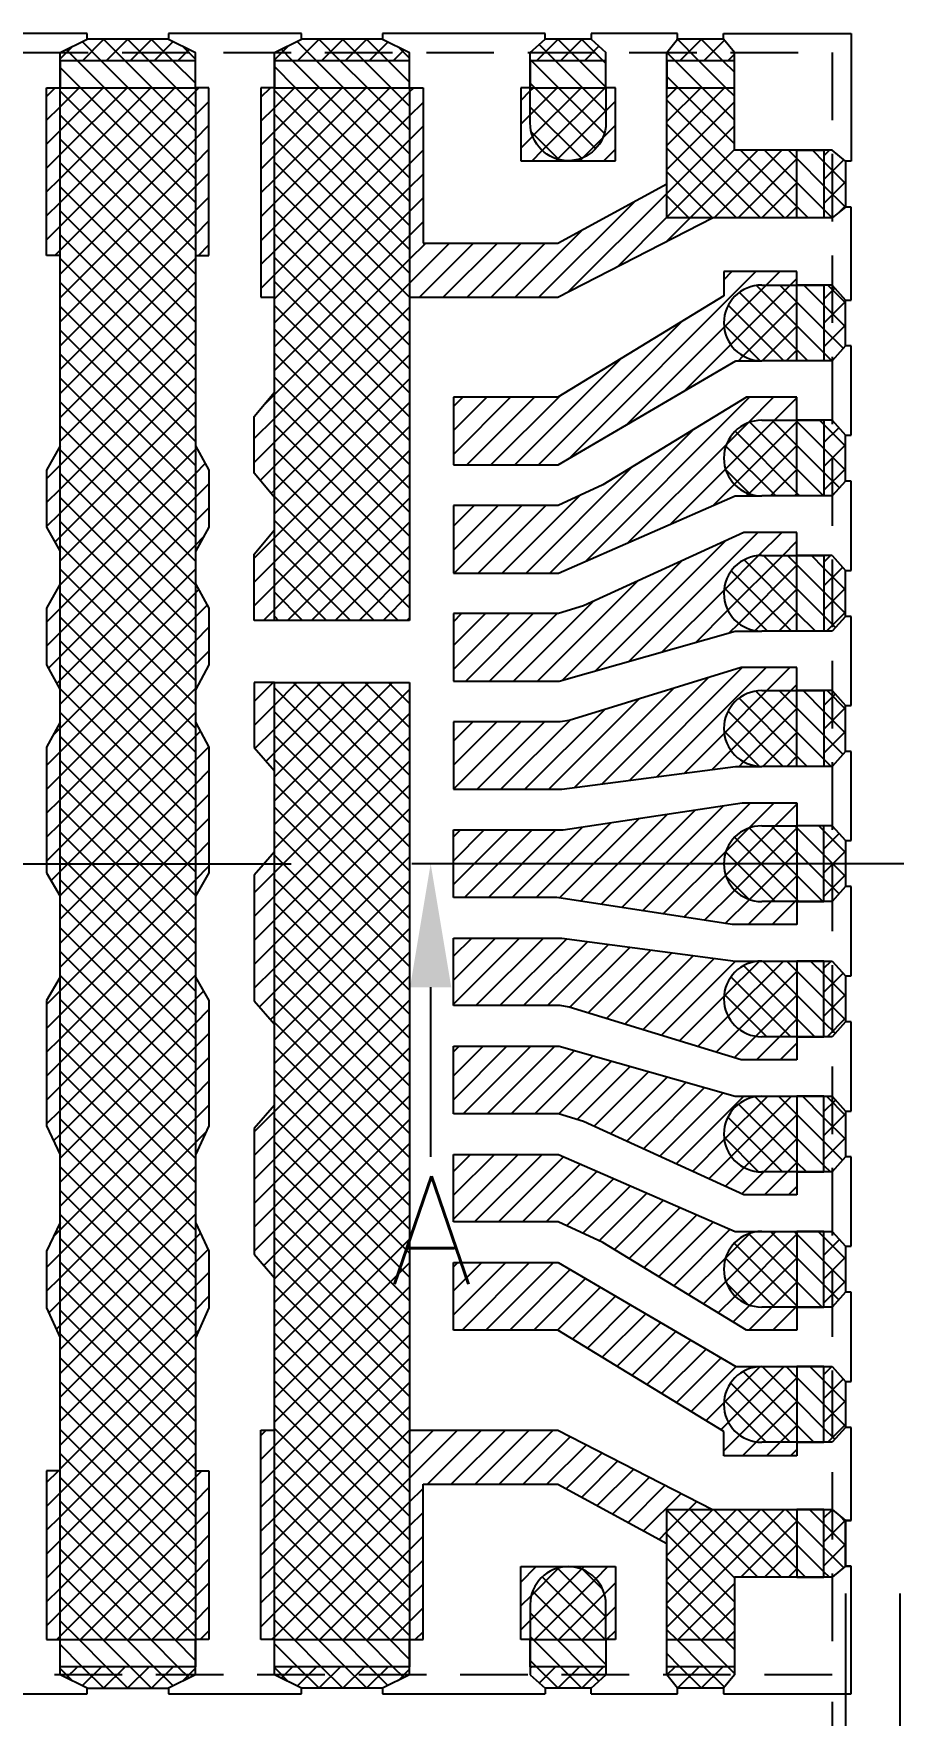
# Model space of a CAD drawing. Extents: x 227 to 481, y -322 to -150.
# Drawn here: x 272.04 to 287.93, y -255.01 to -223.91 of the extents above; entities that cross this region are included whole.
import ezdxf

# ---------------------------------------------------------------- set-up
doc = ezdxf.new("R2010")
doc.units = 0
doc.header["$LTSCALE"] = 5
doc.header["$MEASUREMENT"] = 0
doc.linetypes.add('CENTER', pattern=[2, 1.25, -0.25, 0.25, -0.25])
doc.linetypes.add('HIDDEN', pattern=[0.375, 0.25, -0.125])
doc.layers.get('0').update_dxf_attribs({"linetype": 'CONTINUOUS'})
doc.layers.get('DEFPOINTS').update_dxf_attribs({"linetype": 'CONTINUOUS'})
for name, color, linetype in [('CENTER', 1, 'CENTER'), ('DIM', 3, 'CONTINUOUS'), ('Full-metal', 254, 'CONTINUOUS'), ('HIDDEN', 6, 'HIDDEN'), ('Layer1', 4, 'CONTINUOUS'), ('SECTION', 6, 'CONTINUOUS')]:
    doc.layers.add(name, color=color, linetype=linetype)
doc.styles.add('ROMANS', font='romans.shx', dxfattribs={"height": 2})
doc.dimstyles.new('FRAME', dxfattribs={"dimscale": 25, "dimtxt": 0.08, "dimasz": 0.09, "dimexe": 0.04, "dimexo": 0.02, "dimgap": 0.04, "dimtad": 0, "dimdec": 3, "dimlfac": 0.2, "dimzin": 0, "dimdsep": 46, "dimtxsty": 'ROMANS', "dimcen": 0.04, "dimadec": 0, "dimazin": 0, "dimtfac": 1, "dimtdec": 4, "dimtofl": 0, "dimtmove": 2, "dimatfit": 3, "dimfxl": 1, "dimtolj": 1, "dimtzin": 0, "dimarcsym": 0})
pattern_1 = [(135, (265.59982, -132.7576), (-0.2209709, -0.2209709), [])]
pattern_2 = [(135, (265.59982, -132.7576), (-0.2209709, -0.2209709), []), (225, (265.59982, -132.7576), (0.2209709, -0.2209709), [])]

# ---------------------------------------------------------------- blocks, each defined once
blk = doc.blocks.new('*D11')
at = {"layer": 'DEFPOINTS', "color": 0, "transparency": 16777216}
for p in [(481.51, 189.961), (483.01, 189.961), (481.51, 160.494)]:
    blk.add_point(p, dxfattribs=at)
at = {"layer": 'DIM', "color": 0, "lineweight": -2, "transparency": 16777216}
for p, q in [((481.51, 189.461), (481.51, 159.494)), ((483.01, 189.461), (483.01, 159.494)), ((479.26, 160.494), (477.01, 160.494)), ((485.26, 160.494), (487.51, 160.494))]:
    blk.add_line(p, q, dxfattribs=at)
at = {"layer": 'DIM', "color": 0, "transparency": 16777216}
for points in [[(479.26, 160.869), (479.26, 160.119), (481.51, 160.494)], [(485.26, 160.869), (485.26, 160.119), (483.01, 160.494)]]:
    blk.add_solid(points, dxfattribs=at)
at = {"layer": 'DIM', "color": 0, "transparency": 16777216, "insert": (468.449, 160.269), "char_height": 2, "attachment_point": 5, "style": 'ROMANS'}
blk.add_mtext('\\A1;0.300(SAW)', dxfattribs=at)
blk = doc.blocks.new('*D12')
at = {"layer": 'DEFPOINTS', "color": 0, "transparency": 16777216}
for p in [(481.76, 191.968), (482.76, 191.968), (481.76, 165.68)]:
    blk.add_point(p, dxfattribs=at)
at = {"layer": 'DIM', "color": 0, "lineweight": -2, "transparency": 16777216}
for p, q in [((481.76, 191.468), (481.76, 164.68)), ((482.76, 191.468), (482.76, 164.68)), ((479.51, 165.68), (477.26, 165.68)), ((485.01, 165.68), (487.26, 165.68))]:
    blk.add_line(p, q, dxfattribs=at)
at = {"layer": 'DIM', "color": 0, "transparency": 16777216}
for points in [[(479.51, 166.055), (479.51, 165.305), (481.76, 165.68)], [(485.01, 166.055), (485.01, 165.305), (482.76, 165.68)]]:
    blk.add_solid(points, dxfattribs=at)
at = {"layer": 'DIM', "color": 0, "transparency": 16777216, "insert": (472.138, 165.68), "char_height": 2, "attachment_point": 5, "style": 'ROMANS'}
blk.add_mtext('\\A1;0.200', dxfattribs=at)

msp = doc.modelspace()

# ---------------------------------------------------------------- hatches: boundary and pattern name
at = {"layer": 'Full-metal'}
h = msp.add_hatch(dxfattribs=at)
h.set_pattern_fill('ANSI37', color=256, scale=2.5, angle=90, style=0)
h.set_pattern_definition(pattern_2)
h.paths.add_polyline_path([(278.9881, -254.1142), (276.4881, -254.1142), (276.4881, -254.2642), (278.9881, -254.2642)], flags=17)
h.paths.add_polyline_path([(275.0281, -254.1142), (272.5281, -254.1142), (272.5281, -254.2642), (275.0281, -254.2642)], flags=16)
h.paths.add_polyline_path([(276.4881, -224.9142), (278.9881, -224.9142), (278.9881, -234.7642), (276.4881, -234.7642)])
h.paths.add_polyline_path([(276.4881, -224.2644), (276.4884, -224.2642), (278.9881, -224.2642), (278.9881, -224.4142), (276.4881, -224.4142)])
h.paths.add_polyline_path([(276.9881, -224.0142), (278.4881, -224.0142), (278.9881, -224.2642), (276.4884, -224.2642)])
h.paths.add_polyline_path([(273.0281, -224.0142), (274.5281, -224.0142), (275.0281, -224.2642), (272.5284, -224.2642)])
h.paths.add_polyline_path([(272.5281, -224.2644), (272.5284, -224.2642), (275.0281, -224.2642), (275.0281, -224.4142), (272.5281, -224.4142)])
h.paths.add_polyline_path([(276.4881, -254.2642), (278.9881, -254.2642), (278.4881, -254.5142), (276.9881, -254.5142)])
h.paths.add_polyline_path([(276.4881, -254.1142), (278.9881, -254.1142), (278.9881, -254.2642), (276.4881, -254.2642)], flags=17)
h.paths.add_polyline_path([(272.5281, -254.1142), (275.0281, -254.1142), (275.0281, -254.2642), (272.5281, -254.2642)], flags=17)
h.paths.add_polyline_path([(272.5281, -254.2642), (275.0281, -254.2642), (274.5281, -254.5142), (273.0281, -254.5142)])
h.paths.add_polyline_path([(272.5281, -253.6142), (275.0281, -253.6142), (275.0281, -224.9142), (272.5281, -224.9142)])
h.paths.add_polyline_path([(275.0281, -254.1142), (272.5281, -254.1142), (272.5281, -254.2642), (275.0281, -254.2642)])
h.paths.add_polyline_path([(276.4881, -253.6142), (278.9881, -253.6142), (278.9881, -235.9142), (276.4881, -235.9142)])
h.paths.add_polyline_path([(278.9881, -254.1142), (276.4881, -254.1142), (276.4881, -254.2642), (278.9881, -254.2642)])
h = msp.add_hatch(dxfattribs=at)
h.set_pattern_fill('ANSI37', color=256, scale=2.5, angle=90, style=0)
h.set_pattern_definition(pattern_2)
h.paths.add_polyline_path([(282.6181, -252.9642), (282.6181, -253.6142), (281.2181, -253.6142), (281.2181, -252.9642, -1)])
h.paths.add_polyline_path([(281.2181, -254.1142), (282.6181, -254.1142), (282.6181, -254.2642), (281.2181, -254.2642)])
h.paths.add_polyline_path([(281.2181, -254.2642), (282.6181, -254.2642), (282.3431, -254.5142), (281.4931, -254.5142)])
h.paths.add_polyline_path([(283.7431, -224.2642), (284.9931, -224.2642), (284.9931, -224.4142), (283.7431, -224.4142)])
h.paths.add_polyline_path([(283.9417, -224.0142), (284.7917, -224.0142), (284.9931, -224.2642), (283.7431, -224.2642)])
h.paths.add_polyline_path([(281.4931, -224.0142), (282.3431, -224.0142), (282.6181, -224.2642), (281.2181, -224.2642)])
h.paths.add_polyline_path([(281.2181, -224.2642), (282.6181, -224.2642), (282.6181, -224.4142), (281.2181, -224.4142)])
h.paths.add_polyline_path([(281.2181, -224.9142), (282.6181, -224.9142), (282.6181, -225.5642, -1), (281.2181, -225.5642)])
h.paths.add_polyline_path([(286.7981, -251.2092), (287.0481, -251.4078), (287.0481, -252.2578), (286.7981, -252.4592)])
h.paths.add_polyline_path([(286.6481, -251.2092), (286.7981, -251.2092), (286.7981, -252.4592), (286.6481, -252.4592)])
h.paths.add_polyline_path([(283.7431, -251.2092), (286.1481, -251.2092), (286.1481, -252.4592), (284.9931, -252.4592), (284.9931, -253.6142), (283.7431, -253.6142)])
h.paths.add_polyline_path([(283.7431, -254.1142), (284.9931, -254.1142), (284.9931, -254.2642), (283.7431, -254.2642)])
h.paths.add_polyline_path([(283.7431, -254.2642), (284.9931, -254.2642), (284.7917, -254.5142), (283.9417, -254.5142)])
h.paths.add_polyline_path([(286.1481, -249.9642), (285.4981, -249.9642, -1), (285.4981, -248.5642), (286.1481, -248.5642)])
h.paths.add_polyline_path([(286.6481, -248.5642), (286.7981, -248.5642), (286.7981, -249.9642), (286.6481, -249.9642)])
h.paths.add_polyline_path([(286.7981, -248.5642), (287.0481, -248.8378), (287.0481, -249.6878), (286.7981, -249.9642)])
h.paths.add_polyline_path([(286.7981, -246.0642), (287.0481, -246.3378), (287.0481, -247.1878), (286.7981, -247.4642)])
h.paths.add_polyline_path([(286.1481, -247.4642), (285.4981, -247.4642, -1), (285.4981, -246.0642), (286.1481, -246.0642)])
h.paths.add_polyline_path([(286.6481, -246.0642), (286.7981, -246.0642), (286.7981, -247.4642), (286.6481, -247.4642)])
h.paths.add_polyline_path([(287.0481, -244.6878), (286.7981, -244.9642), (286.7981, -243.5642), (287.0481, -243.8378)])
h.paths.add_polyline_path([(286.6481, -243.5642), (286.7981, -243.5642), (286.7981, -244.9642), (286.6481, -244.9642)])
h.paths.add_polyline_path([(285.4981, -243.5642), (286.1481, -243.5642), (286.1481, -244.9642), (285.4981, -244.9642, -1)])
h.paths.add_polyline_path([(286.7981, -241.0642), (287.0481, -241.3378), (287.0481, -242.1878), (286.7981, -242.4642)])
h.paths.add_polyline_path([(286.6481, -241.0642), (286.7981, -241.0642), (286.7981, -242.4642), (286.6481, -242.4642)])
h.paths.add_polyline_path([(286.1481, -242.4642), (285.4981, -242.4642, -1), (285.4981, -241.0642), (286.1481, -241.0642)])
h.paths.add_polyline_path([(286.7981, -238.5642), (287.0481, -238.8378), (287.0481, -239.6878), (286.7981, -239.9642)])
h.paths.add_polyline_path([(286.6481, -238.5642), (286.7981, -238.5642), (286.7981, -239.9642), (286.6481, -239.9642)])
h.paths.add_polyline_path([(286.1481, -238.5642), (286.1481, -239.9642), (285.4981, -239.9642, -1), (285.4981, -238.5642)])
h.paths.add_polyline_path([(287.0481, -237.1907), (286.7981, -237.4642), (286.7981, -236.0642), (287.0481, -236.3407)])
h.paths.add_polyline_path([(286.6481, -236.0642), (286.7981, -236.0642), (286.7981, -237.4642), (286.6481, -237.4642)])
h.paths.add_polyline_path([(286.1481, -237.4642), (285.4981, -237.4642, -1), (285.4981, -236.0642), (286.1481, -236.0642)])
h.paths.add_polyline_path([(287.0481, -234.6907), (286.7981, -234.9642), (286.7981, -233.5642), (287.0481, -233.8407)])
h.paths.add_polyline_path([(286.6481, -233.5642), (286.7981, -233.5642), (286.7981, -234.9642), (286.6481, -234.9642)])
h.paths.add_polyline_path([(286.1481, -234.9642), (285.4981, -234.9642, -1), (285.4981, -233.5642), (286.1481, -233.5642)])
h.paths.add_polyline_path([(286.7981, -231.0642), (287.0481, -231.3407), (287.0481, -232.1907), (286.7981, -232.4642)])
h.paths.add_polyline_path([(286.7981, -232.4642), (286.6481, -232.4642), (286.6481, -231.0642), (286.7981, -231.0642)])
h.paths.add_polyline_path([(286.1481, -232.4642), (285.4981, -232.4642, -1), (285.4981, -231.0642), (286.1481, -231.0642)])
h.paths.add_polyline_path([(286.7981, -228.5642), (287.0481, -228.8407), (287.0481, -229.6907), (286.7981, -229.9642)])
h.paths.add_polyline_path([(286.7981, -229.9642), (286.6481, -229.9642), (286.6481, -228.5642), (286.7981, -228.5642)])
h.paths.add_polyline_path([(286.1481, -229.9642), (285.4981, -229.9642, -1), (285.4981, -228.5642), (286.1481, -228.5642)])
h.paths.add_polyline_path([(286.7981, -226.0692), (287.0481, -226.2707), (287.0481, -227.1207), (286.7981, -227.3192)])
h.paths.add_polyline_path([(286.6481, -226.0692), (286.7981, -226.0692), (286.7981, -227.3192), (286.6481, -227.3192)])
h.paths.add_polyline_path([(283.7431, -227.3192), (283.7431, -224.9142), (284.9931, -224.9142), (284.9931, -226.0692), (286.1481, -226.0692), (286.1481, -227.3192)])
at = {"layer": 'Layer1'}
h = msp.add_hatch(dxfattribs=at)
h.set_pattern_fill('ANSI31', color=256, scale=2.5, style=0)
h.set_pattern_definition([(45, (265.59982, -132.7576), (-0.2209709, 0.2209709), [])])
h.paths.add_polyline_path([(284.5896, -227.3192), (283.7431, -227.3192), (283.7431, -226.6914), (281.728, -227.7892), (279.2381, -227.7892), (279.2381, -224.9142), (278.9881, -224.9142), (278.9881, -228.7892), (281.728, -228.7892)])
h.paths.add_polyline_path([(279.7981, -230.6392), (281.728, -230.6392), (284.7981, -228.7632), (284.7981, -228.3142), (286.1481, -228.3142), (286.1481, -228.5642), (285.4981, -228.5642, 1), (285.4981, -229.9642), (285.0207, -229.9642), (281.7342, -231.8892), (279.7981, -231.8892)])
h.paths.add_polyline_path([(279.7981, -232.6392), (281.7329, -232.6392), (282.5589, -232.2515), (285.2152, -230.6392), (286.1481, -230.6392), (286.1481, -231.0642), (285.4981, -231.0642, 1), (285.4981, -232.4642), (285.0057, -232.4642), (281.7407, -233.8892), (279.7981, -233.8892)])
h.paths.add_polyline_path([(279.7981, -234.6392), (281.7426, -234.6392), (282.2052, -234.4981), (285.1687, -233.1392), (286.1481, -233.1392), (286.1481, -233.5642), (285.4981, -233.5642, 1), (285.4981, -234.9642), (285.0073, -234.9642), (281.7552, -235.8892), (279.7981, -235.8892)])
h.paths.add_polyline_path([(279.7981, -236.6392), (281.7717, -236.6392), (281.938, -236.6138), (285.1187, -235.6392), (286.1481, -235.6392), (286.1481, -236.0642), (285.4981, -236.0642, 1), (285.4981, -237.4642), (285.0126, -237.4642), (281.8037, -237.8892), (279.7981, -237.8892)])
h.paths.add_polyline_path([(279.7981, -238.6392), (281.8289, -238.6392), (285.1336, -238.1392), (286.1481, -238.1392), (286.1481, -238.5642), (285.4981, -238.5642, 1), (285.4981, -239.9642), (286.1481, -239.9642), (286.1481, -240.3892), (284.95, -240.3892), (281.7107, -239.8892), (279.7981, -239.8892)])
h.paths.add_polyline_path([(279.7981, -240.6392), (281.8037, -240.6392), (285.0126, -241.0642), (285.4981, -241.0642, 1), (285.4981, -242.4642), (286.1481, -242.4642), (286.1481, -242.8892), (285.1187, -242.8892), (281.938, -241.9147), (281.7717, -241.8892), (279.7981, -241.8892)])
h.paths.add_polyline_path([(279.7981, -242.6392), (281.7552, -242.6392), (285.0073, -243.5642), (285.4981, -243.5642, 1), (285.4981, -244.9642), (286.1481, -244.9642), (286.1481, -245.3892), (285.1687, -245.3892), (282.2052, -244.0304), (281.7426, -243.8892), (279.7981, -243.8892)])
h.paths.add_polyline_path([(279.7981, -244.6392), (281.7407, -244.6392), (285.0057, -246.0642), (285.4981, -246.0642, 1), (285.4981, -247.4642), (286.1481, -247.4642), (286.1481, -247.8892), (285.2152, -247.8892), (282.5589, -246.2669), (281.7329, -245.8892), (279.7981, -245.8892)])
h.paths.add_polyline_path([(279.7981, -246.6392), (281.7342, -246.6392), (285.0207, -248.5642), (285.4981, -248.5642, 1), (285.4981, -249.9642), (286.1481, -249.9642), (286.1481, -250.2142), (284.7981, -250.2142), (284.7981, -249.7653), (281.728, -247.8892), (279.7981, -247.8892)])
h.paths.add_polyline_path([(278.9881, -249.7392), (281.728, -249.7392), (284.5896, -251.2092), (283.7431, -251.2092), (283.7431, -251.837), (281.728, -250.7392), (279.2381, -250.7392), (279.2381, -253.6142), (278.9881, -253.6142)])
h.paths.add_polyline_path([(276.2381, -224.9142), (276.4881, -224.9142), (276.4881, -228.7893), (276.2381, -228.7893)])
h.paths.add_polyline_path([(276.1131, -230.9917), (276.4881, -230.5417), (276.4881, -232.4918), (276.1131, -232.0424)])
h.paths.add_polyline_path([(276.1131, -233.5405), (276.4881, -233.0911), (276.4881, -234.7642), (276.1131, -234.7642)])
h.paths.add_polyline_path([(276.1131, -235.9142), (276.4881, -235.9142), (276.4881, -237.5469), (276.1131, -237.115)])
h.paths.add_polyline_path([(276.1131, -239.478), (276.4881, -239.0461), (276.4881, -242.23), (276.1131, -241.7982)])
h.paths.add_polyline_path([(276.1131, -244.1611), (276.4881, -243.7293), (276.4881, -246.9259), (276.1131, -246.4846)])
h.paths.add_polyline_path([(276.2381, -249.7392), (276.4881, -249.7392), (276.4881, -253.6142), (276.2381, -253.6142)])
h.paths.add_polyline_path([(275.0281, -250.4892), (275.2781, -250.4892), (275.2781, -253.6142), (275.0281, -253.6142)])
h.paths.add_polyline_path([(275.0281, -245.8978), (275.2781, -246.4305), (275.2781, -247.4791), (275.0281, -248.0291)])
h.paths.add_polyline_path([(275.0281, -241.3636), (275.2781, -241.7954), (275.2781, -244.1136), (275.0281, -244.6463)])
h.paths.add_polyline_path([(275.0281, -236.6506), (275.2781, -237.1123), (275.2781, -239.4306), (275.0281, -239.8624)])
h.paths.add_polyline_path([(275.0281, -234.0894), (275.2781, -234.5388), (275.2781, -235.5876), (275.0281, -236.0493)])
h.paths.add_polyline_path([(275.0281, -231.54), (275.2781, -231.99), (275.2781, -233.0387), (275.0281, -233.4882)])
h.paths.add_polyline_path([(275.0281, -224.9142), (275.2781, -224.9142), (275.2781, -228.0142), (275.0281, -228.0142)])
h.paths.add_polyline_path([(272.2781, -224.9142), (272.5281, -224.9142), (272.5281, -228.0142), (272.2781, -228.0142)])
h.paths.add_polyline_path([(272.2784, -231.99), (272.5281, -231.5405), (272.5281, -233.4877), (272.2784, -233.0387)])
h.paths.add_polyline_path([(272.2784, -234.5388), (272.5281, -234.0899), (272.5281, -236.0488), (272.2784, -235.5876)])
h.paths.add_polyline_path([(272.2784, -237.1123), (272.5281, -236.6511), (272.5281, -239.2642), (272.2784, -239.2642)])
h.paths.add_polyline_path([(272.2784, -239.2642), (272.5281, -239.2642), (272.5281, -239.862), (272.2784, -239.4306)])
h.paths.add_polyline_path([(272.2784, -241.7954), (272.5281, -241.3641), (272.5281, -244.6458), (272.2784, -244.1136)])
h.paths.add_polyline_path([(272.2784, -246.4305), (272.5281, -245.8984), (272.5281, -248.0285), (272.2784, -247.4791)])
h.paths.add_polyline_path([(272.2781, -250.4892), (272.5281, -250.4892), (272.5281, -253.6142), (272.2781, -253.6142)])
h.paths.add_polyline_path([(281.9181, -252.2642), (282.7931, -252.2642), (282.7931, -253.6142), (282.6181, -253.6142), (282.6181, -252.9642, 0.4142136)])
h.paths.add_polyline_path([(281.0431, -252.2642), (281.9181, -252.2642, 0.4142136), (281.2181, -252.9642), (281.2181, -253.6142), (281.0431, -253.6142)])
h.paths.add_polyline_path([(282.6181, -225.5642), (282.6181, -224.9142), (282.7931, -224.9142), (282.7931, -226.2642), (281.9181, -226.2642, 0.4142136)])
h.paths.add_polyline_path([(281.0431, -224.9142), (281.2181, -224.9142), (281.2181, -225.5642, 0.4142136), (281.9181, -226.2642), (281.0431, -226.2642)])
at = {"layer": 'SECTION'}
h = msp.add_hatch(dxfattribs=at)
h.set_pattern_fill('ANSI31', color=256, scale=2.5, angle=90, style=0)
h.set_pattern_definition(pattern_1)
h.paths.add_polyline_path([(286.6481, -226.0692), (286.1481, -226.0692), (286.1481, -227.3192), (286.6481, -227.3192)])
h.paths.add_polyline_path([(284.9931, -224.4142), (283.7431, -224.4142), (283.7431, -224.9142), (284.9931, -224.9142)])
h.paths.add_polyline_path([(259.8531, -224.4142), (258.6031, -224.4142), (258.6031, -224.9142), (259.8531, -224.9142)])
h.paths.add_polyline_path([(257.4481, -226.0692), (256.9481, -226.0692), (256.9481, -227.3192), (257.4481, -227.3192)])
h.paths.add_polyline_path([(259.8531, -253.6142), (258.6031, -253.6142), (258.6031, -254.1142), (259.8531, -254.1142)])
h.paths.add_polyline_path([(257.4481, -251.2092), (256.9481, -251.2092), (256.9481, -252.4592), (257.4481, -252.4592)])
h.paths.add_polyline_path([(284.9931, -253.6142), (283.7431, -253.6142), (283.7431, -254.1142), (284.9931, -254.1142)])
h.paths.add_polyline_path([(286.6481, -251.2092), (286.1481, -251.2092), (286.1481, -252.4592), (286.6481, -252.4592)])
h = msp.add_hatch(dxfattribs=at)
h.set_pattern_fill('ANSI31', color=256, scale=2.5, angle=90, style=0)
h.set_pattern_definition(pattern_1)
h.paths.add_polyline_path([(282.6181, -224.9142), (281.2181, -224.9142), (281.2181, -224.4142), (282.6181, -224.4142)])
h.paths.add_polyline_path([(262.3781, -224.9142), (260.9781, -224.9142), (260.9781, -224.4142), (262.3781, -224.4142)])
h = msp.add_hatch(dxfattribs=at)
h.set_pattern_fill('ANSI31', color=256, scale=2.5, angle=90, style=0)
h.set_pattern_definition(pattern_1)
h.paths.add_polyline_path([(278.9881, -224.9142), (276.4881, -224.9142), (276.4881, -224.4142), (278.9881, -224.4142)])
h.paths.add_polyline_path([(275.0281, -224.9142), (272.5281, -224.9142), (272.5281, -224.4142), (275.0281, -224.4142)])
h.paths.add_polyline_path([(271.0681, -224.9142), (268.5681, -224.9142), (268.5681, -224.4142), (271.0681, -224.4142)])
h.paths.add_polyline_path([(267.1081, -224.9142), (264.6081, -224.9142), (264.6081, -224.4142), (267.1081, -224.4142)])
h = msp.add_hatch(dxfattribs=at)
h.set_pattern_fill('ANSI31', color=256, scale=2.5, angle=90, style=0)
h.set_pattern_definition(pattern_1)
h.paths.add_polyline_path([(286.6481, -228.5642), (286.1481, -228.5642), (286.1481, -229.9642), (286.6481, -229.9642)])
h.paths.add_polyline_path([(286.6481, -231.0642), (286.1481, -231.0642), (286.1481, -232.4642), (286.6481, -232.4642)])
h.paths.add_polyline_path([(286.6481, -233.5642), (286.1481, -233.5642), (286.1481, -234.9642), (286.6481, -234.9642)])
h.paths.add_polyline_path([(286.6481, -236.0642), (286.1481, -236.0642), (286.1481, -237.4642), (286.6481, -237.4642)])
h.paths.add_polyline_path([(286.6481, -238.5642), (286.1481, -238.5642), (286.1481, -239.9642), (286.6481, -239.9642)])
h.paths.add_polyline_path([(286.6481, -241.0642), (286.1481, -241.0642), (286.1481, -242.4642), (286.6481, -242.4642)])
h.paths.add_polyline_path([(286.6481, -243.5642), (286.1481, -243.5642), (286.1481, -244.9642), (286.6481, -244.9642)])
h.paths.add_polyline_path([(286.6481, -246.0642), (286.1481, -246.0642), (286.1481, -247.4642), (286.6481, -247.4642)])
h.paths.add_polyline_path([(286.6481, -248.5642), (286.1481, -248.5642), (286.1481, -249.9642), (286.6481, -249.9642)])
h = msp.add_hatch(dxfattribs=at)
h.set_pattern_fill('ANSI31', color=256, scale=2.5, angle=90, style=0)
h.set_pattern_definition(pattern_1)
h.paths.add_polyline_path([(282.6181, -253.6142), (281.2181, -253.6142), (281.2181, -254.1142), (282.6181, -254.1142)])
h.paths.add_polyline_path([(262.3781, -253.6142), (260.9781, -253.6142), (260.9781, -254.1142), (262.3781, -254.1142)])
h = msp.add_hatch(dxfattribs=at)
h.set_pattern_fill('ANSI31', color=256, scale=2.5, angle=90, style=0)
h.set_pattern_definition(pattern_1)
h.paths.add_polyline_path([(278.9881, -253.6142), (276.4881, -253.6142), (276.4881, -254.1142), (278.9881, -254.1142)])
h.paths.add_polyline_path([(275.0281, -253.6142), (272.5281, -253.6142), (272.5281, -254.1142), (275.0281, -254.1142)])
h.paths.add_polyline_path([(271.0681, -253.6142), (268.5681, -253.6142), (268.5681, -254.1142), (271.0681, -254.1142)])
h.paths.add_polyline_path([(267.1081, -253.6142), (264.6081, -253.6142), (264.6081, -254.1142), (267.1081, -254.1142)])

# ---------------------------------------------------------------- linework, layer by layer
for p, q in [((273.0281, -223.9142), (270.5681, -223.9142)), ((273.0281, -224.0142), (273.0281, -223.9142)), ((276.9881, -223.9142), (274.5281, -223.9142)), ((274.5281, -223.9142), (274.5281, -224.0142)), ((276.9881, -224.0142), (276.9881, -223.9142)), ((278.4883, -223.9142), (278.4881, -224.0142)), ((281.4931, -223.9142), (278.4883, -223.9142)), ((281.4931, -224.0142), (281.4931, -223.9142)), ((283.9417, -223.9142), (282.3431, -223.9142)), ((282.3431, -223.9142), (282.3431, -224.0142)), ((283.9417, -224.0142), (283.9417, -223.9142)), ((284.7917, -224.0142), (284.7917, -223.9142)), ((284.7917, -223.9142), (287.1481, -223.9142)), ((287.1481, -223.9142), (287.1481, -226.2707)), ((272.5281, -224.2642), (273.0281, -224.0142)), ((274.5281, -224.0142), (273.0281, -224.0142)), ((274.5281, -224.0142), (275.0281, -224.2642)), ((276.4881, -224.2644), (276.9881, -224.0142)), ((278.4881, -224.0142), (276.9881, -224.0142)), ((278.4881, -224.0142), (278.9881, -224.2642)), ((281.2181, -224.2642), (281.4931, -224.0142)), ((282.3431, -224.0142), (281.4931, -224.0142)), ((282.3431, -224.0142), (282.6181, -224.2642)), ((283.7431, -224.2642), (283.9417, -224.0142)), ((284.7917, -224.0142), (283.9417, -224.0142)), ((284.9931, -224.2642), (284.7917, -224.0142)), ((272.5281, -224.9142), (272.5281, -224.2642)), ((275.0281, -224.9142), (275.0281, -224.2642)), ((276.4881, -224.9142), (276.4881, -224.2644)), ((278.9878, -224.9142), (278.9881, -224.2642)), ((281.2181, -224.9142), (281.2181, -224.2642)), ((282.6181, -224.9142), (282.6181, -224.2642)), ((283.7431, -227.3192), (283.7431, -224.2642)), ((284.9931, -226.0692), (284.9931, -224.2642)), ((272.2781, -228.0142), (272.2781, -224.9142)), ((272.2781, -224.9142), (272.5281, -224.9142)), ((272.5281, -253.6142), (272.5281, -224.9142)), ((275.0281, -224.9142), (275.0281, -253.6142)), ((275.2781, -224.9142), (275.0281, -224.9142)), ((275.2781, -228.0142), (275.2781, -224.9142)), ((276.4881, -224.9142), (276.2381, -224.9142)), ((276.2381, -224.9142), (276.2381, -228.7893)), ((276.4881, -234.7642), (276.4881, -224.9142)), ((278.9878, -224.9142), (278.9881, -234.7642)), ((278.9878, -224.9142), (279.2381, -224.9142)), ((279.2381, -224.9142), (279.2381, -227.7892)), ((281.2181, -224.9142), (281.0431, -224.9142)), ((281.0431, -224.9142), (281.0431, -226.2642)), ((282.7931, -224.9142), (282.6181, -224.9142)), ((282.7931, -226.2642), (282.7931, -224.9142)), ((286.7981, -226.0692), (284.9931, -226.0692)), ((287.0481, -226.2707), (286.7981, -226.0692)), ((281.0431, -226.2642), (282.7931, -226.2642)), ((287.1481, -226.2707), (287.0481, -226.2707)), ((287.0481, -226.2707), (287.0481, -227.1207)), ((281.728, -227.7892), (283.7417, -226.6922)), ((281.728, -228.7892), (284.5871, -227.3205)), ((286.7981, -227.3192), (283.7431, -227.3192)), ((287.0481, -227.1207), (286.7981, -227.3192)), ((287.1481, -227.1207), (287.0481, -227.1207)), ((287.1481, -228.8407), (287.1481, -227.1207)), ((279.2381, -227.7892), (281.728, -227.7892)), ((272.5281, -228.0142), (272.2781, -228.0142)), ((275.0281, -228.0142), (275.2781, -228.0142)), ((286.1481, -228.3142), (284.7981, -228.3142)), ((284.7981, -228.3142), (284.7981, -228.7632)), ((285.4981, -228.5642), (286.1481, -228.5642)), ((286.1481, -228.5642), (286.1481, -228.3142)), ((286.7981, -228.5642), (286.1481, -228.5642)), ((286.7981, -228.5642), (287.0481, -228.8407)), ((276.2381, -228.7893), (276.4884, -228.7893)), ((278.9881, -228.7892), (281.728, -228.7892)), ((284.7981, -228.7632), (281.728, -230.6392)), ((287.0481, -228.8407), (287.1481, -228.8407)), ((287.0481, -229.6907), (287.0481, -228.8407)), ((287.0481, -229.6907), (286.7981, -229.9642)), ((287.1481, -229.6907), (287.0481, -229.6907)), ((287.1481, -231.3407), (287.1481, -229.6907)), ((281.7342, -231.8892), (285.0207, -229.9642)), ((285.0207, -229.9642), (285.4981, -229.9642)), ((286.7981, -229.9642), (285.4981, -229.9642)), ((276.1131, -230.9917), (276.4878, -230.542)), ((281.728, -230.6392), (279.7981, -230.6392)), ((279.7981, -230.6392), (279.7981, -231.8892)), ((285.2152, -230.6392), (282.5589, -232.2565)), ((286.1481, -230.6392), (285.2152, -230.6392)), ((286.1481, -231.0642), (286.1481, -230.6392)), ((276.1131, -232.0424), (276.1131, -230.9917)), ((285.4981, -231.0642), (286.1481, -231.0642)), ((286.7981, -231.0642), (286.1481, -231.0642)), ((286.7981, -231.0642), (287.0481, -231.3407)), ((287.0481, -231.3407), (287.1481, -231.3407)), ((287.0481, -232.1907), (287.0481, -231.3407)), ((272.5287, -231.5394), (272.2784, -231.99)), ((275.0278, -231.5394), (275.2781, -231.99)), ((272.2784, -231.99), (272.2784, -233.0387)), ((275.2781, -231.99), (275.2781, -233.0387)), ((279.7981, -231.8892), (281.7342, -231.8892)), ((276.4878, -232.4914), (276.1131, -232.0424)), ((282.5589, -232.2565), (281.7329, -232.6392)), ((287.0481, -232.1907), (286.7981, -232.4642)), ((287.1481, -232.1907), (287.0481, -232.1907)), ((287.1481, -233.8407), (287.1481, -232.1907)), ((281.7407, -233.8892), (285.0057, -232.4642)), ((285.0057, -232.4642), (285.4981, -232.4642)), ((286.7981, -232.4642), (285.4981, -232.4642)), ((281.7329, -232.6392), (279.7981, -232.6392)), ((279.7981, -232.6392), (279.7981, -233.8892)), ((272.2784, -233.0387), (272.5287, -233.4888)), ((275.2781, -233.0387), (275.0278, -233.4888)), ((276.1131, -233.5405), (276.4878, -233.0914)), ((285.1687, -233.1392), (282.2052, -234.4981)), ((286.1481, -233.1392), (285.1687, -233.1392)), ((286.1481, -233.5642), (286.1481, -233.1392)), ((276.1131, -234.7642), (276.1131, -233.5405)), ((285.4981, -233.5642), (286.1481, -233.5642)), ((286.7981, -233.5642), (286.1481, -233.5642)), ((286.7981, -233.5642), (287.0481, -233.8407)), ((287.0481, -233.8407), (287.1481, -233.8407)), ((287.0481, -234.6907), (287.0481, -233.8407)), ((272.5287, -234.0888), (272.2784, -234.5388)), ((275.0278, -234.0888), (275.2781, -234.5388)), ((279.7981, -233.8892), (281.7407, -233.8892)), ((272.2784, -234.5388), (272.2784, -235.5876)), ((275.2781, -234.5388), (275.2781, -235.5876)), ((276.4881, -234.7642), (276.1131, -234.7642)), ((278.9881, -234.7642), (276.4881, -234.7642)), ((281.7426, -234.6392), (279.7981, -234.6392)), ((279.7981, -234.6392), (279.7981, -235.8892)), ((282.2052, -234.4981), (281.7426, -234.6392)), ((287.0481, -234.6907), (286.7981, -234.9642)), ((287.1481, -234.6907), (287.0481, -234.6907)), ((287.1481, -236.3407), (287.1481, -234.6907)), ((281.7552, -235.8892), (285.0073, -234.9642)), ((285.0073, -234.9642), (285.4981, -234.9642)), ((286.7981, -234.9642), (285.4981, -234.9642)), ((272.2784, -235.5876), (272.5287, -236.05)), ((275.2781, -235.5876), (275.0278, -236.05)), ((285.1187, -235.6392), (281.938, -236.6138)), ((286.1481, -235.6392), (285.1187, -235.6392)), ((286.1481, -236.0642), (286.1481, -235.6392)), ((276.4881, -235.9142), (276.1131, -235.9142)), ((276.1131, -235.9142), (276.1131, -237.115)), ((276.4881, -253.6142), (276.4881, -235.9142)), ((276.4881, -235.9142), (278.9881, -235.9142)), ((278.9881, -235.9142), (278.9881, -253.6142)), ((279.7981, -235.8892), (281.7552, -235.8892)), ((285.4981, -236.0642), (286.1481, -236.0642)), ((286.7981, -236.0642), (286.1481, -236.0642)), ((286.7981, -236.0642), (287.0481, -236.3407)), ((287.0481, -236.3407), (287.1481, -236.3407)), ((287.0481, -237.1907), (287.0481, -236.3407)), ((272.5287, -236.65), (272.2784, -237.1123)), ((275.0278, -236.65), (275.2781, -237.1123)), ((281.7717, -236.6392), (279.7981, -236.6392)), ((279.7981, -236.6392), (279.7981, -237.8892)), ((281.938, -236.6138), (281.7717, -236.6392)), ((272.2784, -237.1123), (272.2784, -239.4306)), ((275.2781, -237.1123), (275.2781, -239.4306)), ((276.1131, -237.115), (276.4878, -237.5465)), ((287.0481, -237.1907), (286.7981, -237.4642)), ((287.1481, -237.1907), (287.0481, -237.1907)), ((287.1481, -238.8378), (287.1481, -237.1907)), ((281.8037, -237.8892), (285.0126, -237.4642)), ((285.0126, -237.4642), (285.4981, -237.4642)), ((286.7981, -237.4642), (285.4981, -237.4642)), ((279.7981, -237.8892), (281.8037, -237.8892)), ((281.8289, -238.6392), (285.1336, -238.1392)), ((285.1336, -238.1392), (286.1481, -238.1392)), ((286.1481, -238.1392), (286.1481, -238.5642)), ((279.7981, -239.8892), (279.7981, -238.6392)), ((279.7981, -238.6392), (281.8289, -238.6392)), ((285.4981, -238.5642), (286.1481, -238.5642)), ((286.7981, -238.5642), (286.1481, -238.5642)), ((286.7981, -238.5642), (287.0481, -238.8378)), ((287.0481, -238.8378), (287.1481, -238.8378)), ((287.0481, -238.8378), (287.0481, -239.6878)), ((276.4878, -239.0465), (276.1131, -239.478)), ((272.2784, -239.4306), (272.5287, -239.863)), ((275.2781, -239.4306), (275.0278, -239.863)), ((276.1131, -239.478), (276.1131, -241.7982)), ((287.0481, -239.6878), (286.7981, -239.9642)), ((287.1481, -239.6878), (287.0481, -239.6878)), ((287.1481, -241.3378), (287.1481, -239.6878)), ((281.7107, -239.8892), (279.7981, -239.8892)), ((284.95, -240.3892), (281.7107, -239.8892)), ((286.1481, -239.9642), (285.4981, -239.9642)), ((286.1481, -239.9642), (286.1481, -240.3892)), ((286.7981, -239.9642), (286.1481, -239.9642)), ((286.1481, -240.3892), (284.95, -240.3892)), ((279.7981, -241.8892), (279.7981, -240.6392)), ((279.7981, -240.6392), (281.8037, -240.6392)), ((281.8037, -240.6392), (285.0126, -241.0642)), ((285.0126, -241.0642), (285.4981, -241.0642)), ((285.4981, -241.0642), (286.7981, -241.0642)), ((286.7981, -241.0642), (287.0481, -241.3378)), ((272.5287, -241.363), (272.2784, -241.7954)), ((275.0278, -241.363), (275.2781, -241.7954)), ((287.0481, -241.3378), (287.1481, -241.3378)), ((287.0481, -241.3378), (287.0481, -242.1878)), ((272.2784, -241.7954), (272.2784, -244.1136)), ((275.2781, -241.7954), (275.2781, -244.1136)), ((276.1131, -241.7982), (276.4878, -242.2296)), ((281.7717, -241.8892), (279.7981, -241.8892)), ((281.938, -241.9147), (281.7717, -241.8892)), ((285.1187, -242.8892), (281.938, -241.9147)), ((287.0481, -242.1878), (286.7981, -242.4642)), ((287.1481, -242.1878), (287.0481, -242.1878)), ((287.1481, -243.8378), (287.1481, -242.1878)), ((286.1481, -242.4642), (285.4981, -242.4642)), ((286.1481, -242.4642), (286.1481, -242.8892)), ((286.7981, -242.4642), (286.1481, -242.4642)), ((279.7981, -243.8892), (279.7981, -242.6392)), ((279.7981, -242.6392), (281.7552, -242.6392)), ((281.7552, -242.6392), (285.0073, -243.5642)), ((286.1481, -242.8892), (285.1187, -242.8892)), ((276.4878, -243.7296), (276.1131, -244.1611)), ((285.0073, -243.5642), (285.4981, -243.5642)), ((285.4981, -243.5642), (286.7981, -243.5642)), ((286.7981, -243.5642), (287.0481, -243.8378)), ((272.2784, -244.1136), (272.5287, -244.6471)), ((275.2781, -244.1136), (275.0278, -244.6471)), ((281.7426, -243.8892), (279.7981, -243.8892)), ((282.2052, -244.0304), (281.7426, -243.8892)), ((285.1687, -245.3892), (282.2052, -244.0304)), ((287.0481, -243.8378), (287.1481, -243.8378)), ((287.0481, -243.8378), (287.0481, -244.6878)), ((276.1131, -244.1611), (276.1131, -246.4846)), ((279.7981, -245.8892), (279.7981, -244.6392)), ((279.7981, -244.6392), (281.7407, -244.6392)), ((281.7407, -244.6392), (285.0057, -246.0642)), ((287.0481, -244.6878), (286.7981, -244.9642)), ((287.1481, -244.6878), (287.0481, -244.6878)), ((287.1481, -246.3378), (287.1481, -244.6878)), ((286.1481, -244.9642), (285.4981, -244.9642)), ((286.1481, -244.9642), (286.1481, -245.3892)), ((286.7981, -244.9642), (286.1481, -244.9642)), ((286.1481, -245.3892), (285.1687, -245.3892)), ((272.5287, -245.8971), (272.2784, -246.4305)), ((275.0278, -245.8971), (275.2781, -246.4305)), ((281.7329, -245.8892), (279.7981, -245.8892)), ((282.5589, -246.2719), (281.7329, -245.8892)), ((285.2152, -247.8892), (282.5589, -246.2719)), ((285.0057, -246.0642), (285.4981, -246.0642)), ((285.4981, -246.0642), (286.7981, -246.0642)), ((286.7981, -246.0642), (287.0481, -246.3378)), ((272.2784, -246.4305), (272.2784, -247.4791)), ((275.2781, -246.4305), (275.2781, -247.4791)), ((276.1131, -246.4846), (276.4878, -246.9255)), ((287.0481, -246.3378), (287.1481, -246.3378)), ((287.0481, -246.3378), (287.0481, -247.1878)), ((279.7981, -247.8892), (279.7981, -246.6392)), ((279.7981, -246.6392), (281.7342, -246.6392)), ((281.7342, -246.6392), (285.0207, -248.5642)), ((287.0481, -247.1878), (286.7981, -247.4642)), ((287.1481, -247.1878), (287.0481, -247.1878)), ((287.1481, -248.8378), (287.1481, -247.1878)), ((272.2784, -247.4791), (272.5287, -248.0298)), ((275.2781, -247.4791), (275.0278, -248.0298)), ((286.1481, -247.4642), (285.4981, -247.4642)), ((286.1481, -247.4642), (286.1481, -247.8892)), ((286.7981, -247.4642), (286.1481, -247.4642)), ((281.728, -247.8892), (279.7981, -247.8892)), ((284.7981, -249.7653), (281.728, -247.8892)), ((286.1481, -247.8892), (285.2152, -247.8892)), ((285.0207, -248.5642), (285.4981, -248.5642)), ((285.4981, -248.5642), (286.7981, -248.5642)), ((286.7981, -248.5642), (287.0481, -248.8378)), ((287.0481, -248.8378), (287.1481, -248.8378)), ((287.0481, -248.8378), (287.0481, -249.6878)), ((287.0481, -249.6878), (286.7981, -249.9642)), ((287.1481, -249.6878), (287.0481, -249.6878)), ((287.1481, -251.4078), (287.1481, -249.6878)), ((276.2381, -253.6142), (276.2381, -249.7392)), ((276.2381, -249.7392), (276.4884, -249.7392)), ((278.9881, -249.7392), (281.728, -249.7392)), ((281.728, -249.7392), (284.5871, -251.208)), ((284.7981, -250.2142), (284.7981, -249.7653)), ((286.1481, -249.9642), (285.4981, -249.9642)), ((286.1481, -249.9642), (286.1481, -250.2142)), ((286.7981, -249.9642), (286.1481, -249.9642)), ((286.1481, -250.2142), (284.7981, -250.2142)), ((272.5281, -250.4892), (272.2781, -250.4892)), ((272.2781, -250.4892), (272.2781, -253.6142)), ((275.0281, -250.4892), (275.2781, -250.4892)), ((275.2781, -250.4892), (275.2781, -253.6142)), ((279.2381, -253.6142), (279.2381, -250.7392)), ((279.2381, -250.7392), (281.728, -250.7392)), ((281.728, -250.7392), (283.7417, -251.8362)), ((283.7431, -254.2642), (283.7431, -251.2092)), ((283.7431, -251.2092), (286.7981, -251.2092)), ((286.7981, -251.2092), (287.0481, -251.4078)), ((287.0481, -252.2578), (287.0481, -251.4078)), ((287.0481, -251.4078), (287.1481, -251.4078)), ((287.1481, -251.4078), (287.0481, -251.4078)), ((287.0481, -251.4078), (287.0481, -252.2578)), ((281.0431, -253.6142), (281.0431, -252.2642)), ((281.0431, -252.2642), (282.7931, -252.2642)), ((282.7931, -252.2642), (282.7931, -253.6142)), ((286.7981, -252.4592), (284.9931, -252.4592)), ((284.9931, -252.4592), (284.9931, -254.2642)), ((287.0481, -252.2578), (286.7981, -252.4592)), ((287.1481, -252.2578), (287.0481, -252.2578)), ((287.0481, -252.2578), (287.1481, -252.2578)), ((287.1481, -254.6142), (287.1481, -252.2578)), ((272.2781, -253.6142), (272.5281, -253.6142)), ((272.5281, -254.2642), (272.5281, -253.6142)), ((275.2781, -253.6142), (275.0281, -253.6142)), ((275.0281, -254.2642), (275.0281, -253.6142)), ((276.4881, -253.6142), (276.2381, -253.6142)), ((276.4881, -254.2642), (276.4881, -253.6142)), ((278.9881, -253.6142), (279.2381, -253.6142)), ((278.9881, -254.2642), (278.9881, -253.6142)), ((281.2181, -253.6142), (281.0431, -253.6142)), ((281.2181, -253.6142), (281.2181, -254.2642)), ((282.7931, -253.6142), (282.6181, -253.6142)), ((282.6181, -253.6142), (282.6181, -254.2642)), ((273.0281, -254.5142), (272.5281, -254.2642)), ((275.0281, -254.2642), (274.5281, -254.5142)), ((276.9881, -254.5142), (276.4881, -254.2642)), ((278.9881, -254.2642), (278.4881, -254.5142)), ((281.2181, -254.2642), (281.4931, -254.5142)), ((282.3431, -254.5142), (282.6181, -254.2642)), ((283.9417, -254.5142), (283.7431, -254.2642)), ((284.9931, -254.2642), (284.7917, -254.5142)), ((270.5681, -254.6142), (273.0281, -254.6142)), ((273.0281, -254.6142), (273.0281, -254.5142)), ((273.0281, -254.5142), (274.5281, -254.5142)), ((274.5281, -254.5142), (274.5281, -254.6142)), ((274.5281, -254.6142), (276.9881, -254.6142)), ((278.4881, -254.5142), (276.9881, -254.5142)), ((276.9881, -254.6142), (276.9881, -254.5142)), ((278.4881, -254.5142), (278.4881, -254.6142)), ((278.4881, -254.6142), (281.4931, -254.6142)), ((281.4931, -254.5142), (281.4931, -254.6143)), ((282.3431, -254.5142), (281.4931, -254.5142)), ((282.3431, -254.6142), (282.3431, -254.5142)), ((282.3431, -254.6142), (283.9417, -254.6142)), ((284.7917, -254.5142), (283.9417, -254.5142)), ((283.9417, -254.6142), (283.9417, -254.5142)), ((284.7917, -254.5142), (284.7917, -254.6142)), ((284.7917, -254.6142), (287.1481, -254.6142))]:
    msp.add_line(p, q)
for points in [[(282.6181, -224.9142), (282.6181, -225.5642, -1), (281.2181, -225.5642), (281.2181, -224.9142)], [(282.6181, -253.6142), (282.6181, -252.9642, 1), (281.2181, -252.9642), (281.2181, -253.6142)]]:
    msp.add_lwpolyline(points, format="xyb")
for centre in [(285.4981, -229.2642), (285.4981, -231.7642), (285.4981, -234.2642), (285.4981, -236.7642), (285.4981, -239.2642), (285.4981, -241.7642), (285.4981, -244.2642), (285.4981, -246.7642), (285.4981, -249.2642)]:
    msp.add_arc(centre, 0.7, 90, 270)
at = {"layer": 'CENTER'}
msp.add_line((271.7981, -239.2642), (276.7981, -239.2642), dxfattribs=at)
at = {"layer": 'DIM'}
for p, q in [((295.983, -239.2643), (279.0311, -239.2643)), ((279.3772, -241.5503), (279.3772, -244.6836))]:
    msp.add_line(p, q, dxfattribs=at)
msp.add_solid([(278.9962, -241.5503), (279.7582, -241.5503), (279.3772, -239.2643)], dxfattribs=at)
at = {"layer": 'HIDDEN', "color": 6, "linetype": 'HIDDEN'}
msp.add_lwpolyline([(256.7981, -254.2642), (256.7981, -224.2642), (286.7981, -224.2642), (286.7981, -254.2642)], close=True, dxfattribs=at)
at = {"layer": 'SECTION'}
for points in [[(272.5281, -224.9142), (275.0281, -224.9142), (275.0281, -224.4142), (272.5281, -224.4142), (272.5281, -224.914)], [(276.4881, -224.9142), (278.9881, -224.9142), (278.9881, -224.4142), (276.4881, -224.4142), (276.4881, -224.914)], [(281.2181, -224.9142), (282.6181, -224.9142), (282.6181, -224.4142), (281.2181, -224.4142), (281.2181, -224.914)], [(283.7431, -224.9142), (284.9931, -224.9142), (284.9931, -224.4142), (283.7431, -224.4142), (283.7431, -224.914)], [(286.1481, -227.3192), (286.1481, -226.0692), (286.6481, -226.0692), (286.6481, -227.3192), (286.1484, -227.3192)], [(286.1481, -251.2092), (286.1481, -252.4592), (286.6481, -252.4592), (286.6481, -251.2092), (286.1484, -251.2092)], [(272.5281, -253.6142), (275.0281, -253.6142), (275.0281, -254.1142), (272.5281, -254.1142), (272.5281, -253.6145)], [(276.4881, -253.6142), (278.9881, -253.6142), (278.9881, -254.1142), (276.4881, -254.1142), (276.4881, -253.6145)], [(281.2181, -253.6142), (282.6181, -253.6142), (282.6181, -254.1142), (281.2181, -254.1142), (281.2181, -253.6145)], [(283.7431, -253.6142), (284.9931, -253.6142), (284.9931, -254.1142), (283.7431, -254.1142), (283.7431, -253.6145)]]:
    msp.add_lwpolyline(points, dxfattribs=at)
for points in [[(286.1481, -229.9642), (286.1481, -228.5642), (286.6481, -228.5642), (286.6481, -229.9642)], [(286.1481, -232.4642), (286.1481, -231.0642), (286.6481, -231.0642), (286.6481, -232.4642)], [(286.1481, -234.9642), (286.1481, -233.5642), (286.6481, -233.5642), (286.6481, -234.9642)], [(286.1481, -237.4642), (286.1481, -236.0642), (286.6481, -236.0642), (286.6481, -237.4642)], [(286.1481, -238.5642), (286.1481, -239.9642), (286.6481, -239.9642), (286.6481, -238.5642)], [(286.1481, -241.0642), (286.1481, -242.4642), (286.6481, -242.4642), (286.6481, -241.0642)], [(286.1481, -243.5642), (286.1481, -244.9642), (286.6481, -244.9642), (286.6481, -243.5642)], [(286.1481, -246.0642), (286.1481, -247.4642), (286.6481, -247.4642), (286.6481, -246.0642)], [(286.1481, -248.5642), (286.1481, -249.9642), (286.6481, -249.9642), (286.6481, -248.5642)]]:
    msp.add_lwpolyline(points, close=True, dxfattribs=at)

# ---------------------------------------------------------------- texts
at = {"layer": 'DIM', "insert": (278.6204, -246.0421), "char_height": 2, "attachment_point": 4, "style": 'ROMANS'}
msp.add_mtext('A', dxfattribs=at)

# ---------------------------------------------------------------- dimensions: what is measured, and where the dimension line sits
at = {"layer": 'DIM'}
dim = msp.add_linear_dim(base=(287.0481, -278.5459), p1=(288.0481, -252.2578), p2=(287.0481, -252.2578), dimstyle='FRAME', override={"dimtmove": 1}, dxfattribs=at)
dim.commit()
dim.dimension.update_dxf_attribs({"geometry": '*D12', "text_midpoint": (277.4259, -278.5459), "dimtype": 128, "insert": (-194.7117, -444.2256)})
dim = msp.add_linear_dim(base=(286.7981, -283.7319), p1=(288.2981, -254.2643), p2=(286.7981, -254.2643), text='<>(SAW)', dimstyle='FRAME', override={"dimtmove": 1}, dxfattribs=at)
dim.commit()
dim.dimension.update_dxf_attribs({"geometry": '*D11', "text_midpoint": (273.7377, -283.9565), "dimtype": 128, "insert": (-194.7117, -444.2256)})

doc.saveas('drawing.dxf')
